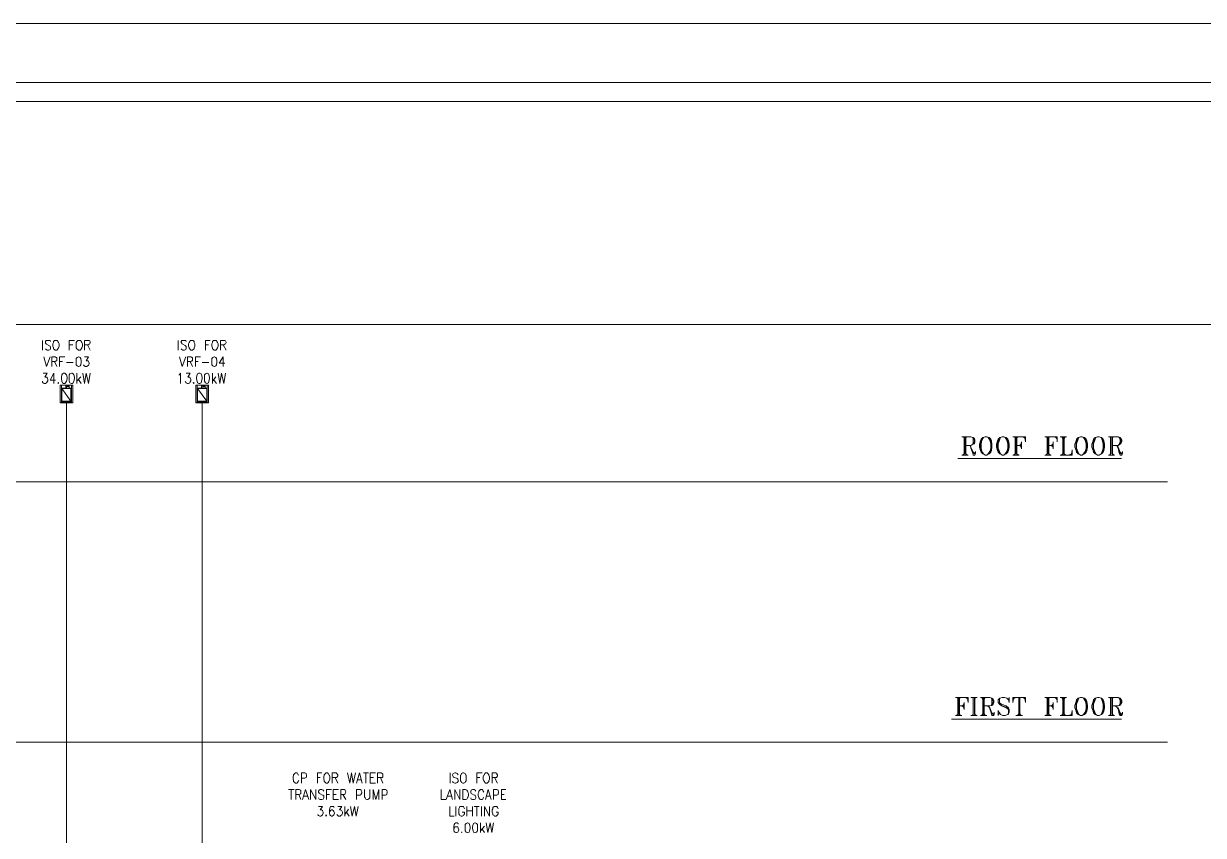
# Model space of a CAD drawing. Header units: inches. Extents: x 0.2 to 10.8, y 0.5 to 8.
# Drawn here: x 3.284 to 6.747, y 5.6 to 7.983 of the extents above; entities that cross this region are included whole.
import ezdxf

# ---------------------------------------------------------------- set-up
doc = ezdxf.new("R2010")
doc.units = ezdxf.units.IN
doc.header["$MEASUREMENT"] = 0
doc.layers.add('PDF_Geometry', color=7, linetype='Continuous')

msp = doc.modelspace()

# ---------------------------------------------------------------- linework, layer by layer
at = {"layer": 'PDF_Geometry', "lineweight": 13}
for points in [[(0.22, 7.9833), (10.7783, 7.9833), (10.7783, 0.5183), (0.22, 0.5183), (0.22, 7.9833)], [(0.3967, 0.6917), (0.3967, 7.81), (10.6017, 7.81), (10.6017, 0.6917), (0.3967, 0.6917)], [(0.5067, 7.755), (10.4933, 7.755)], [(9.7283, 1.44), (0.5233, 1.44), (0.5233, 7.1), (9.7283, 7.1)], [(3.34, 7.0533), (3.34, 7.025)], [(3.3633, 7.05), (3.3617, 7.0533), (3.3583, 7.0533), (3.3533, 7.0533), (3.35, 7.0533), (3.3483, 7.05), (3.3483, 7.0467), (3.3483, 7.045), (3.35, 7.0433), (3.3517, 7.0417), (3.3583, 7.0383), (3.3617, 7.0367), (3.3633, 7.0333), (3.3633, 7.0283), (3.3617, 7.0267), (3.3583, 7.025), (3.3533, 7.025), (3.35, 7.0267), (3.3483, 7.0283)], [(3.3767, 7.0533), (3.375, 7.0533), (3.3717, 7.05), (3.3717, 7.0467), (3.37, 7.0433), (3.37, 7.0367), (3.3717, 7.0317), (3.3717, 7.0283), (3.375, 7.0267), (3.3767, 7.025), (3.3817, 7.025), (3.3833, 7.0267), (3.385, 7.0283), (3.3867, 7.0317), (3.3883, 7.0367), (3.3883, 7.0433), (3.3867, 7.0467), (3.385, 7.05), (3.3833, 7.0533), (3.3817, 7.0533), (3.3767, 7.0533)], [(3.4183, 7.025), (3.4183, 7.0533), (3.4333, 7.0533)], [(3.4183, 7.04), (3.4283, 7.04)], [(3.445, 7.0533), (3.4433, 7.0533), (3.44, 7.05), (3.4383, 7.0467), (3.4383, 7.0433), (3.4383, 7.0367), (3.4383, 7.0317), (3.44, 7.0283), (3.4433, 7.0267), (3.445, 7.025), (3.45, 7.025), (3.4517, 7.0267), (3.4533, 7.0283), (3.455, 7.0317), (3.4567, 7.0367), (3.4567, 7.0433), (3.455, 7.0467), (3.4533, 7.05), (3.4517, 7.0533), (3.45, 7.0533), (3.445, 7.0533)], [(3.4633, 7.025), (3.4633, 7.0533), (3.4733, 7.0533), (3.4767, 7.0533), (3.4783, 7.0517), (3.48, 7.0483), (3.48, 7.0467), (3.4783, 7.0433), (3.4767, 7.0417), (3.4733, 7.04), (3.4633, 7.04)], [(3.4717, 7.04), (3.48, 7.025)], [(3.7383, 7.0533), (3.7383, 7.025)], [(3.7617, 7.05), (3.76, 7.0533), (3.7567, 7.0533), (3.7517, 7.0533), (3.7483, 7.0533), (3.7467, 7.05), (3.7467, 7.0467), (3.7483, 7.045), (3.7483, 7.0433), (3.7517, 7.0417), (3.7583, 7.0383), (3.76, 7.0367), (3.7617, 7.0367), (3.7617, 7.0333), (3.7617, 7.0283), (3.76, 7.0267), (3.7567, 7.025), (3.7517, 7.025), (3.7483, 7.0267), (3.7467, 7.0283)], [(3.775, 7.0533), (3.7733, 7.0533), (3.7717, 7.05), (3.77, 7.0467), (3.7683, 7.0433), (3.7683, 7.0367), (3.77, 7.0317), (3.7717, 7.0283), (3.7733, 7.0267), (3.775, 7.025), (3.78, 7.025), (3.7817, 7.0267), (3.785, 7.0283), (3.785, 7.0317), (3.7867, 7.0367), (3.7867, 7.0433), (3.785, 7.0467), (3.785, 7.05), (3.7817, 7.0533), (3.78, 7.0533), (3.775, 7.0533)], [(3.8183, 7.025), (3.8183, 7.0533), (3.8317, 7.0533)], [(3.8183, 7.04), (3.8267, 7.04)], [(3.8433, 7.0533), (3.8417, 7.0533), (3.8383, 7.05), (3.8383, 7.0467), (3.8367, 7.0433), (3.8367, 7.0367), (3.8383, 7.0317), (3.8383, 7.0283), (3.8417, 7.0267), (3.8433, 7.025), (3.8483, 7.025), (3.85, 7.0267), (3.8517, 7.0283), (3.8533, 7.0317), (3.855, 7.0367), (3.855, 7.0433), (3.8533, 7.0467), (3.8517, 7.05), (3.85, 7.0533), (3.8483, 7.0533), (3.8433, 7.0533)], [(3.8617, 7.025), (3.8617, 7.0533), (3.8717, 7.0533), (3.875, 7.0533), (3.8767, 7.0517), (3.8783, 7.0483), (3.8783, 7.0467), (3.8767, 7.0433), (3.875, 7.0417), (3.8717, 7.04), (3.8617, 7.04)], [(3.87, 7.04), (3.8783, 7.025)], [(3.3433, 7.005), (3.3517, 6.9767), (3.3617, 7.005)], [(3.3667, 6.9767), (3.3667, 7.005), (3.3767, 7.005), (3.38, 7.0033), (3.3817, 7.0033), (3.3817, 7), (3.3817, 6.9967), (3.3817, 6.9933), (3.38, 6.9933), (3.3767, 6.9917), (3.3667, 6.9917)], [(3.39, 6.9767), (3.39, 7.005), (3.405, 7.005)], [(3.445, 7.005), (3.4417, 7.0033), (3.4383, 7), (3.4383, 6.9933), (3.4383, 6.9883), (3.4383, 6.9817), (3.4417, 6.9783), (3.445, 6.9767), (3.4467, 6.9767), (3.45, 6.9783), (3.4517, 6.9817), (3.4533, 6.9883), (3.4533, 6.9933), (3.4517, 7), (3.45, 7.0033), (3.4467, 7.005), (3.445, 7.005)], [(3.4633, 7.005), (3.475, 7.005), (3.4683, 6.9933), (3.4717, 6.9933), (3.4733, 6.9933), (3.475, 6.9917), (3.4767, 6.9867), (3.4767, 6.985), (3.475, 6.98), (3.4717, 6.9783), (3.47, 6.9767), (3.465, 6.9767), (3.4633, 6.9783), (3.4617, 6.9783), (3.46, 6.9817)], [(3.7417, 7.005), (3.75, 6.9767), (3.76, 7.005)], [(3.765, 6.9767), (3.765, 7.005), (3.775, 7.005), (3.7783, 7.0033), (3.78, 7.0033), (3.78, 7), (3.78, 6.9967), (3.78, 6.9933), (3.7783, 6.9933), (3.775, 6.9917), (3.765, 6.9917)], [(3.7883, 6.9767), (3.7883, 7.005), (3.8033, 7.005)], [(3.8433, 7.005), (3.84, 7.0033), (3.8367, 7), (3.8367, 6.9933), (3.8367, 6.9883), (3.8367, 6.9817), (3.84, 6.9783), (3.8433, 6.9767), (3.845, 6.9767), (3.8483, 6.9783), (3.85, 6.9817), (3.8517, 6.9883), (3.8517, 6.9933), (3.85, 7), (3.8483, 7.0033), (3.845, 7.005), (3.8433, 7.005)], [(3.87, 6.9767), (3.87, 7.005), (3.8583, 6.9867), (3.875, 6.9867)], [(3.375, 6.9917), (3.3817, 6.9767)], [(3.39, 6.9917), (3.3983, 6.9917)], [(3.41, 6.9883), (3.43, 6.9883)], [(3.7733, 6.9917), (3.78, 6.9767)], [(3.7883, 6.9917), (3.7967, 6.9917)], [(3.8083, 6.9883), (3.8283, 6.9883)], [(3.3417, 6.9567), (3.3533, 6.9567), (3.3467, 6.945), (3.35, 6.945), (3.3533, 6.945), (3.3533, 6.9433), (3.355, 6.9383), (3.355, 6.935), (3.3533, 6.9317), (3.3517, 6.9283), (3.3483, 6.9267), (3.345, 6.9267), (3.3417, 6.9283), (3.34, 6.93), (3.34, 6.9333)], [(3.3733, 6.9267), (3.3733, 6.9567), (3.3617, 6.9367), (3.3783, 6.9367)], [(3.3867, 6.93), (3.385, 6.9283), (3.3867, 6.9267), (3.3867, 6.9283), (3.3867, 6.93)], [(3.4017, 6.9567), (3.3983, 6.955), (3.3967, 6.9517), (3.395, 6.945), (3.395, 6.94), (3.3967, 6.9333), (3.3983, 6.9283), (3.4017, 6.9267), (3.405, 6.9267), (3.4067, 6.9283), (3.41, 6.9333), (3.4117, 6.94), (3.4117, 6.945), (3.41, 6.9517), (3.4067, 6.955), (3.405, 6.9567), (3.4017, 6.9567)], [(3.425, 6.9567), (3.42, 6.955), (3.4183, 6.9517), (3.4183, 6.945), (3.4183, 6.94), (3.4183, 6.9333), (3.42, 6.9283), (3.425, 6.9267), (3.4267, 6.9267), (3.43, 6.9283), (3.4317, 6.9333), (3.4333, 6.94), (3.4333, 6.945), (3.4317, 6.9517), (3.43, 6.955), (3.4267, 6.9567), (3.425, 6.9567)], [(3.44, 6.9567), (3.44, 6.9267)], [(3.4517, 6.9467), (3.44, 6.9333)], [(3.445, 6.9383), (3.4533, 6.9267)], [(3.4583, 6.9567), (3.4633, 6.9267), (3.4683, 6.9567), (3.475, 6.9267), (3.48, 6.9567)], [(3.74, 6.9517), (3.7417, 6.9517), (3.745, 6.9567), (3.745, 6.9267)], [(3.7617, 6.9567), (3.7733, 6.9567), (3.7667, 6.945), (3.77, 6.945), (3.7717, 6.945), (3.7733, 6.9433), (3.775, 6.9383), (3.775, 6.935), (3.7733, 6.9317), (3.7717, 6.9283), (3.7683, 6.9267), (3.765, 6.9267), (3.7617, 6.9283), (3.76, 6.93), (3.7583, 6.9333)], [(3.7833, 6.93), (3.7817, 6.9283), (3.7833, 6.9267), (3.785, 6.9283), (3.7833, 6.93)], [(3.7983, 6.9567), (3.795, 6.955), (3.7933, 6.9517), (3.7917, 6.945), (3.7917, 6.94), (3.7933, 6.9333), (3.795, 6.9283), (3.7983, 6.9267), (3.8017, 6.9267), (3.805, 6.9283), (3.8067, 6.9333), (3.8083, 6.94), (3.8083, 6.945), (3.8067, 6.9517), (3.805, 6.955), (3.8017, 6.9567), (3.7983, 6.9567)], [(3.8217, 6.9567), (3.8183, 6.955), (3.815, 6.9517), (3.815, 6.945), (3.815, 6.94), (3.815, 6.9333), (3.8183, 6.9283), (3.8217, 6.9267), (3.8233, 6.9267), (3.8267, 6.9283), (3.8283, 6.9333), (3.83, 6.94), (3.83, 6.945), (3.8283, 6.9517), (3.8267, 6.955), (3.8233, 6.9567), (3.8217, 6.9567)], [(3.8383, 6.9567), (3.8383, 6.9267)], [(3.8483, 6.9467), (3.8383, 6.9333)], [(3.8417, 6.9383), (3.85, 6.9267)], [(3.855, 6.9567), (3.86, 6.9267), (3.865, 6.9567), (3.8717, 6.9267), (3.8767, 6.9567)], [(3.3917, 6.9217), (3.3917, 6.87), (3.395, 6.87), (3.395, 6.9217), (3.3917, 6.9217)], [(3.3917, 6.9217), (3.4283, 6.9217), (3.4283, 6.87), (3.3917, 6.87), (3.3917, 6.9217)], [(3.395, 6.9217), (3.395, 6.9133), (3.4083, 6.9133), (3.4083, 6.9217), (3.395, 6.9217)], [(3.41, 6.9133), (3.41, 6.9183), (3.4183, 6.9183), (3.4183, 6.92), (3.4083, 6.92), (3.4083, 6.9133), (3.395, 6.9133), (3.395, 6.8733), (3.425, 6.8733), (3.425, 6.9133), (3.41, 6.9133)], [(3.3967, 6.875), (3.3967, 6.9117), (3.4233, 6.875), (3.3967, 6.875)], [(3.4233, 6.875), (3.3967, 6.875), (3.3967, 6.9117), (3.4233, 6.875)], [(3.3967, 6.875), (3.4233, 6.875), (3.4233, 6.9117)], [(3.3967, 6.9117), (3.4233, 6.9117), (3.4233, 6.875)], [(3.4083, 6.9217), (3.4083, 6.92), (3.4183, 6.92), (3.4183, 6.9217), (3.4083, 6.9217)], [(3.41, 6.9183), (3.41, 6.9133), (3.4183, 6.9133), (3.4183, 6.9183), (3.41, 6.9183)], [(3.4183, 6.9217), (3.4183, 6.9133), (3.425, 6.9133), (3.425, 6.9217), (3.4183, 6.9217)], [(3.425, 6.9217), (3.425, 6.87), (3.4283, 6.87), (3.4283, 6.9217), (3.425, 6.9217)], [(3.79, 6.9217), (3.79, 6.87), (3.7933, 6.87), (3.7933, 6.9217), (3.79, 6.9217)], [(3.79, 6.9217), (3.8267, 6.9217), (3.8267, 6.87), (3.79, 6.87), (3.79, 6.9217)], [(3.7933, 6.9217), (3.7933, 6.9133), (3.8067, 6.9133), (3.8067, 6.9217), (3.7933, 6.9217)], [(3.81, 6.9133), (3.81, 6.9183), (3.8167, 6.9183), (3.8167, 6.92), (3.8067, 6.92), (3.8067, 6.9133), (3.7933, 6.9133), (3.7933, 6.8733), (3.8233, 6.8733), (3.8233, 6.9133), (3.81, 6.9133)], [(3.795, 6.875), (3.795, 6.9117), (3.8217, 6.875), (3.795, 6.875)], [(3.8217, 6.875), (3.795, 6.875), (3.795, 6.9117), (3.8217, 6.875)], [(3.795, 6.875), (3.8217, 6.875), (3.8217, 6.9117)], [(3.795, 6.9117), (3.8217, 6.9117), (3.8217, 6.875)], [(3.8067, 6.9217), (3.8067, 6.92), (3.8167, 6.92), (3.8167, 6.9217), (3.8067, 6.9217)], [(3.81, 6.9183), (3.81, 6.9133), (3.8167, 6.9133), (3.8167, 6.9183), (3.81, 6.9183)], [(3.8167, 6.9217), (3.8167, 6.9133), (3.8233, 6.9133), (3.8233, 6.9217), (3.8167, 6.9217)], [(3.8233, 6.9217), (3.8233, 6.87), (3.8267, 6.87), (3.8267, 6.9217), (3.8233, 6.9217)], [(3.395, 6.8733), (3.395, 6.87), (3.425, 6.87), (3.425, 6.8733), (3.395, 6.8733)], [(3.7933, 6.8733), (3.7933, 6.87), (3.8233, 6.87), (3.8233, 6.8733), (3.7933, 6.8733)], [(6.0383, 6.77), (6.065, 6.77), (6.0717, 6.7683), (6.075, 6.765), (6.0767, 6.76), (6.0767, 6.755), (6.075, 6.75), (6.0717, 6.7483), (6.065, 6.745), (6.05, 6.745)], [(6.04, 6.77), (6.045, 6.7683)], [(6.0433, 6.77), (6.045, 6.765)], [(6.045, 6.77), (6.045, 6.7167)], [(6.0467, 6.7683), (6.0467, 6.72)], [(6.05, 6.77), (6.05, 6.7167)], [(6.0517, 6.77), (6.05, 6.765)], [(6.055, 6.77), (6.05, 6.7683)], [(6.065, 6.77), (6.07, 6.7683), (6.0717, 6.7633), (6.0717, 6.7533), (6.07, 6.7483), (6.065, 6.745)], [(6.0717, 6.765), (6.075, 6.76), (6.075, 6.755), (6.0717, 6.75)], [(6.1067, 6.77), (6.1, 6.7683), (6.095, 6.7633), (6.0933, 6.7583), (6.09, 6.7483), (6.09, 6.74), (6.0933, 6.73), (6.095, 6.725), (6.1, 6.72), (6.1067, 6.7167), (6.1117, 6.7167), (6.1183, 6.72), (6.1233, 6.725), (6.125, 6.73), (6.1267, 6.74), (6.1267, 6.7483), (6.125, 6.7583), (6.1233, 6.7633), (6.1183, 6.7683), (6.1117, 6.77), (6.1067, 6.77)], [(6.0967, 6.7633), (6.095, 6.7583), (6.0933, 6.75), (6.0933, 6.7367), (6.095, 6.73), (6.0967, 6.725)], [(6.1067, 6.77), (6.1017, 6.7683), (6.0967, 6.76), (6.095, 6.75), (6.095, 6.7367), (6.0967, 6.7267), (6.1017, 6.72), (6.1067, 6.7167)], [(6.1117, 6.7167), (6.115, 6.72), (6.12, 6.7267), (6.1233, 6.7367), (6.1233, 6.75), (6.12, 6.76), (6.115, 6.7683), (6.1117, 6.77)], [(6.12, 6.725), (6.1233, 6.73), (6.125, 6.7367), (6.125, 6.75), (6.1233, 6.7583), (6.12, 6.7633)], [(6.1567, 6.77), (6.15, 6.7683), (6.145, 6.7633), (6.1433, 6.7583), (6.14, 6.7483), (6.14, 6.74), (6.1433, 6.73), (6.145, 6.725), (6.15, 6.72), (6.1567, 6.7167), (6.1617, 6.7167), (6.1683, 6.72), (6.1733, 6.725), (6.175, 6.73), (6.1767, 6.74), (6.1767, 6.7483), (6.175, 6.7583), (6.1733, 6.7633), (6.1683, 6.7683), (6.1617, 6.77), (6.1567, 6.77)], [(6.1483, 6.7633), (6.145, 6.7583), (6.1433, 6.75), (6.1433, 6.7367), (6.145, 6.73), (6.1483, 6.725)], [(6.1567, 6.77), (6.1517, 6.7683), (6.1483, 6.76), (6.145, 6.75), (6.145, 6.7367), (6.1483, 6.7267), (6.1517, 6.72), (6.1567, 6.7167)], [(6.1617, 6.7167), (6.165, 6.72), (6.17, 6.7267), (6.1733, 6.7367), (6.1733, 6.75), (6.17, 6.76), (6.165, 6.7683), (6.1617, 6.77)], [(6.17, 6.725), (6.1733, 6.73), (6.175, 6.7367), (6.175, 6.75), (6.1733, 6.7583), (6.17, 6.7633)], [(6.1883, 6.77), (6.225, 6.77), (6.225, 6.755)], [(6.19, 6.77), (6.195, 6.7683)], [(6.1933, 6.77), (6.195, 6.765)], [(6.195, 6.77), (6.195, 6.7167)], [(6.1967, 6.7683), (6.1967, 6.72)], [(6.2, 6.77), (6.2, 6.7167)], [(6.2017, 6.77), (6.2, 6.765)], [(6.205, 6.77), (6.2, 6.7683)], [(6.2133, 6.755), (6.2117, 6.745), (6.2133, 6.735)], [(6.2133, 6.77), (6.225, 6.7683)], [(6.2133, 6.755), (6.2133, 6.735)], [(6.2183, 6.77), (6.225, 6.765)], [(6.22, 6.77), (6.225, 6.7633)], [(6.2233, 6.77), (6.225, 6.755)], [(6.2817, 6.77), (6.3183, 6.77), (6.3183, 6.755)], [(6.285, 6.77), (6.2883, 6.7683)], [(6.2867, 6.77), (6.2883, 6.765)], [(6.2883, 6.77), (6.2883, 6.7167)], [(6.2917, 6.7683), (6.2917, 6.72)], [(6.2933, 6.77), (6.2933, 6.7167)], [(6.295, 6.77), (6.2933, 6.765)], [(6.2983, 6.77), (6.2933, 6.7683)], [(6.3067, 6.755), (6.305, 6.745), (6.3067, 6.735)], [(6.3067, 6.77), (6.3183, 6.7683)], [(6.3067, 6.755), (6.3067, 6.735)], [(6.3117, 6.77), (6.3183, 6.765)], [(6.3133, 6.77), (6.3183, 6.7633)], [(6.3167, 6.77), (6.3183, 6.755)], [(6.3267, 6.77), (6.345, 6.77)], [(6.33, 6.77), (6.335, 6.7683)], [(6.3317, 6.77), (6.335, 6.765)], [(6.335, 6.77), (6.335, 6.7167)], [(6.3367, 6.7683), (6.3367, 6.72)], [(6.3383, 6.77), (6.3383, 6.7167)], [(6.3417, 6.77), (6.3383, 6.765)], [(6.3433, 6.77), (6.3383, 6.7683)], [(6.3867, 6.77), (6.38, 6.7683), (6.375, 6.7633), (6.3733, 6.7583), (6.37, 6.7483), (6.37, 6.74), (6.3733, 6.73), (6.375, 6.725), (6.38, 6.72), (6.3867, 6.7167), (6.3917, 6.7167), (6.3983, 6.72), (6.4033, 6.725), (6.405, 6.73), (6.4067, 6.74), (6.4067, 6.7483), (6.405, 6.7583), (6.4033, 6.7633), (6.3983, 6.7683), (6.3917, 6.77), (6.3867, 6.77)], [(6.3783, 6.7633), (6.375, 6.7583), (6.3733, 6.75), (6.3733, 6.7367), (6.375, 6.73), (6.3783, 6.725)], [(6.3867, 6.77), (6.3817, 6.7683), (6.3783, 6.76), (6.375, 6.75), (6.375, 6.7367), (6.3783, 6.7267), (6.3817, 6.72), (6.3867, 6.7167)], [(6.3917, 6.7167), (6.395, 6.72), (6.4, 6.7267), (6.4033, 6.7367), (6.4033, 6.75), (6.4, 6.76), (6.395, 6.7683), (6.3917, 6.77)], [(6.4, 6.725), (6.4033, 6.73), (6.405, 6.7367), (6.405, 6.75), (6.4033, 6.7583), (6.4, 6.7633)], [(6.4367, 6.77), (6.43, 6.7683), (6.425, 6.7633), (6.4233, 6.7583), (6.42, 6.7483), (6.42, 6.74), (6.4233, 6.73), (6.425, 6.725), (6.43, 6.72), (6.4367, 6.7167), (6.4417, 6.7167), (6.4483, 6.72), (6.4533, 6.725), (6.455, 6.73), (6.4567, 6.74), (6.4567, 6.7483), (6.455, 6.7583), (6.4533, 6.7633), (6.4483, 6.7683), (6.4417, 6.77), (6.4367, 6.77)], [(6.4283, 6.7633), (6.425, 6.7583), (6.4233, 6.75), (6.4233, 6.7367), (6.425, 6.73), (6.4283, 6.725)], [(6.4367, 6.77), (6.4317, 6.7683), (6.4283, 6.76), (6.425, 6.75), (6.425, 6.7367), (6.4283, 6.7267), (6.4317, 6.72), (6.4367, 6.7167)], [(6.4417, 6.7167), (6.4467, 6.72), (6.45, 6.7267), (6.4533, 6.7367), (6.4533, 6.75), (6.45, 6.76), (6.4467, 6.7683), (6.4417, 6.77)], [(6.45, 6.725), (6.4533, 6.73), (6.455, 6.7367), (6.455, 6.75), (6.4533, 6.7583), (6.45, 6.7633)], [(6.4683, 6.77), (6.4967, 6.77), (6.5033, 6.7683), (6.505, 6.765), (6.5083, 6.76), (6.5083, 6.755), (6.505, 6.75), (6.5033, 6.7483), (6.4967, 6.745), (6.48, 6.745)], [(6.4717, 6.77), (6.475, 6.7683)], [(6.4733, 6.77), (6.475, 6.765)], [(6.475, 6.77), (6.475, 6.7167)], [(6.4783, 6.7683), (6.4783, 6.72)], [(6.48, 6.77), (6.48, 6.7167)], [(6.4817, 6.77), (6.48, 6.765)], [(6.485, 6.77), (6.48, 6.7683)], [(6.4967, 6.77), (6.5, 6.7683), (6.5033, 6.7633), (6.5033, 6.7533), (6.5, 6.7483), (6.4967, 6.745)], [(6.5033, 6.765), (6.505, 6.76), (6.505, 6.755), (6.5033, 6.75)], [(6.045, 6.72), (6.04, 6.7167)], [(6.045, 6.7217), (6.0433, 6.7167)], [(6.05, 6.7217), (6.0517, 6.7167)], [(6.05, 6.72), (6.055, 6.7167)], [(6.0583, 6.745), (6.0633, 6.7433), (6.065, 6.7367), (6.07, 6.7217), (6.0717, 6.7167), (6.0767, 6.7167), (6.0783, 6.7217), (6.0783, 6.7267)], [(6.0633, 6.7433), (6.065, 6.74), (6.0717, 6.725), (6.075, 6.7217), (6.0767, 6.7217), (6.0783, 6.725)], [(6.07, 6.7267), (6.0717, 6.7217), (6.075, 6.72), (6.0767, 6.72)], [(6.195, 6.72), (6.19, 6.7167)], [(6.195, 6.7217), (6.1933, 6.7167)], [(6.2, 6.745), (6.2133, 6.745)], [(6.2, 6.7217), (6.2017, 6.7167)], [(6.2, 6.72), (6.205, 6.7167)], [(6.2133, 6.7483), (6.205, 6.745), (6.2133, 6.7433)], [(6.2133, 6.75), (6.2083, 6.745), (6.2133, 6.74)], [(6.2883, 6.72), (6.285, 6.7167)], [(6.2883, 6.7217), (6.2867, 6.7167)], [(6.2933, 6.745), (6.3067, 6.745)], [(6.2933, 6.7217), (6.295, 6.7167)], [(6.2933, 6.72), (6.2983, 6.7167)], [(6.3067, 6.7483), (6.2983, 6.745), (6.3067, 6.7433)], [(6.3067, 6.75), (6.3017, 6.745), (6.3067, 6.74)], [(6.3267, 6.7167), (6.3617, 6.7167), (6.3617, 6.7317)], [(6.335, 6.72), (6.33, 6.7167)], [(6.335, 6.7217), (6.3317, 6.7167)], [(6.3383, 6.7217), (6.3417, 6.7167)], [(6.3383, 6.72), (6.3433, 6.7167)], [(6.35, 6.7167), (6.3617, 6.72)], [(6.355, 6.7167), (6.3617, 6.7217)], [(6.3567, 6.7167), (6.3617, 6.725)], [(6.36, 6.7167), (6.3617, 6.7317)], [(6.475, 6.72), (6.4717, 6.7167)], [(6.475, 6.7217), (6.4733, 6.7167)], [(6.48, 6.7217), (6.4817, 6.7167)], [(6.48, 6.72), (6.485, 6.7167)], [(6.4883, 6.745), (6.4933, 6.7433), (6.4967, 6.7367), (6.5, 6.7217), (6.5033, 6.7167), (6.5083, 6.7167), (6.51, 6.7217), (6.51, 6.7267)], [(6.4933, 6.7433), (6.4967, 6.74), (6.5033, 6.725), (6.505, 6.7217), (6.5083, 6.7217), (6.51, 6.725)], [(6.5, 6.7267), (6.5033, 6.7217), (6.505, 6.72), (6.5083, 6.72)], [(6.0267, 6.7067), (6.5067, 6.7067)], [(6.0383, 6.7167), (6.0567, 6.7167)], [(6.1883, 6.7167), (6.2067, 6.7167)], [(6.2817, 6.7167), (6.3, 6.7167)], [(6.4683, 6.7167), (6.4867, 6.7167)], [(6.02, 6.005), (6.0567, 6.005), (6.0567, 5.99)], [(6.0217, 6.005), (6.0267, 6.0033)], [(6.025, 6.005), (6.0267, 6)], [(6.0267, 6.005), (6.0267, 5.9517)], [(6.0283, 6.0033), (6.0283, 5.955)], [(6.0317, 6.005), (6.0317, 5.9517)], [(6.0333, 6.005), (6.0317, 6)], [(6.035, 6.005), (6.0317, 6.0033)], [(6.045, 6.005), (6.0567, 6.0033)], [(6.05, 6.005), (6.0567, 6)], [(6.0517, 6.005), (6.0567, 5.9983)], [(6.055, 6.005), (6.0567, 5.99)], [(6.065, 6.005), (6.0833, 6.005)], [(6.0683, 6.005), (6.0717, 6.0033)], [(6.07, 6.005), (6.0717, 6)], [(6.0717, 6.005), (6.0717, 5.9517)], [(6.075, 6.0033), (6.075, 5.955)], [(6.0767, 6.005), (6.0767, 5.9517)], [(6.0783, 6.005), (6.0767, 6)], [(6.0817, 6.005), (6.0767, 6.0033)], [(6.0933, 6.005), (6.12, 6.005), (6.1267, 6.0033), (6.13, 6), (6.1317, 5.995), (6.1317, 5.99), (6.13, 5.985), (6.1267, 5.9817), (6.12, 5.98), (6.1033, 5.98)], [(6.095, 6.005), (6.1, 6.0033)], [(6.0967, 6.005), (6.1, 6)], [(6.1, 6.005), (6.1, 5.9517)], [(6.1017, 6.0033), (6.1017, 5.955)], [(6.1033, 6.005), (6.1033, 5.9517)], [(6.1067, 6.005), (6.1033, 6)], [(6.1083, 6.005), (6.1033, 6.0033)], [(6.12, 6.005), (6.125, 6.0033), (6.1267, 5.9983), (6.1267, 5.9883), (6.125, 5.9817), (6.12, 5.98)], [(6.1267, 6), (6.13, 5.995), (6.13, 5.99), (6.1267, 5.985)], [(6.175, 5.9983), (6.1767, 6.005), (6.1767, 5.99), (6.175, 5.9983), (6.17, 6.0033), (6.1633, 6.005), (6.1567, 6.005), (6.15, 6.0033), (6.145, 5.9983), (6.145, 5.99), (6.1483, 5.985), (6.155, 5.98), (6.1683, 5.975), (6.1733, 5.9717), (6.175, 5.9667), (6.175, 5.96), (6.1733, 5.955)], [(6.15, 6.0033), (6.1483, 5.9983), (6.1483, 5.9933), (6.15, 5.9883), (6.155, 5.985), (6.1683, 5.98), (6.175, 5.975), (6.1767, 5.97), (6.1767, 5.9617), (6.175, 5.9567), (6.1733, 5.955), (6.165, 5.9517), (6.1583, 5.9517), (6.1517, 5.955), (6.1483, 5.96), (6.145, 5.9667), (6.145, 5.9517), (6.1483, 5.96)], [(6.1883, 6.005), (6.1883, 5.99)], [(6.225, 5.99), (6.225, 6.005), (6.1883, 6.005)], [(6.19, 6.005), (6.1883, 5.99)], [(6.1933, 6.005), (6.1883, 5.9983)], [(6.195, 6.005), (6.1883, 6)], [(6.2, 6.005), (6.1883, 6.0033)], [(6.205, 6.005), (6.205, 5.9517)], [(6.2067, 6.0033), (6.2067, 5.955)], [(6.2083, 6.005), (6.2083, 5.9517)], [(6.2133, 6.005), (6.225, 6.0033)], [(6.2183, 6.005), (6.225, 6)], [(6.22, 6.005), (6.225, 5.9983)], [(6.2233, 6.005), (6.225, 5.99)], [(6.2817, 6.005), (6.3183, 6.005), (6.3183, 5.99)], [(6.285, 6.005), (6.2883, 6.0033)], [(6.2867, 6.005), (6.2883, 6)], [(6.2883, 6.005), (6.2883, 5.9517)], [(6.2917, 6.0033), (6.2917, 5.955)], [(6.2933, 6.005), (6.2933, 5.9517)], [(6.295, 6.005), (6.2933, 6)], [(6.2983, 6.005), (6.2933, 6.0033)], [(6.3067, 6.005), (6.3183, 6.0033)], [(6.3117, 6.005), (6.3183, 6)], [(6.3133, 6.005), (6.3183, 5.9983)], [(6.3167, 6.005), (6.3183, 5.99)], [(6.3267, 6.005), (6.345, 6.005)], [(6.33, 6.005), (6.335, 6.0033)], [(6.3317, 6.005), (6.335, 6)], [(6.335, 6.005), (6.335, 5.9517)], [(6.3367, 6.0033), (6.3367, 5.955)], [(6.3383, 6.005), (6.3383, 5.9517)], [(6.3417, 6.005), (6.3383, 6)], [(6.3433, 6.005), (6.3383, 6.0033)], [(6.3867, 6.005), (6.38, 6.0033), (6.375, 5.9983), (6.3733, 5.9933), (6.37, 5.9817), (6.37, 5.975), (6.3733, 5.965), (6.375, 5.96), (6.38, 5.955), (6.3867, 5.9517), (6.3917, 5.9517), (6.3983, 5.955), (6.4033, 5.96), (6.405, 5.965), (6.4067, 5.975), (6.4067, 5.9817), (6.405, 5.9933), (6.4033, 5.9983), (6.3983, 6.0033), (6.3917, 6.005), (6.3867, 6.005)], [(6.3783, 5.9983), (6.375, 5.9933), (6.3733, 5.985), (6.3733, 5.9717), (6.375, 5.965), (6.3783, 5.96)], [(6.3867, 6.005), (6.3817, 6.0033), (6.3783, 5.995), (6.375, 5.985), (6.375, 5.9717), (6.3783, 5.9617), (6.3817, 5.955), (6.3867, 5.9517)], [(6.3917, 5.9517), (6.395, 5.955), (6.4, 5.9617), (6.4033, 5.9717), (6.4033, 5.985), (6.4, 5.995), (6.395, 6.0033), (6.3917, 6.005)], [(6.4, 5.96), (6.4033, 5.965), (6.405, 5.9717), (6.405, 5.985), (6.4033, 5.9933), (6.4, 5.9983)], [(6.4367, 6.005), (6.43, 6.0033), (6.425, 5.9983), (6.4233, 5.9933), (6.42, 5.9817), (6.42, 5.975), (6.4233, 5.965), (6.425, 5.96), (6.43, 5.955), (6.4367, 5.9517), (6.4417, 5.9517), (6.4483, 5.955), (6.4533, 5.96), (6.455, 5.965), (6.4567, 5.975), (6.4567, 5.9817), (6.455, 5.9933), (6.4533, 5.9983), (6.4483, 6.0033), (6.4417, 6.005), (6.4367, 6.005)], [(6.4283, 5.9983), (6.425, 5.9933), (6.4233, 5.985), (6.4233, 5.9717), (6.425, 5.965), (6.4283, 5.96)], [(6.4367, 6.005), (6.4317, 6.0033), (6.4283, 5.995), (6.425, 5.985), (6.425, 5.9717), (6.4283, 5.9617), (6.4317, 5.955), (6.4367, 5.9517)], [(6.4417, 5.9517), (6.4467, 5.955), (6.45, 5.9617), (6.4533, 5.9717), (6.4533, 5.985), (6.45, 5.995), (6.4467, 6.0033), (6.4417, 6.005)], [(6.45, 5.96), (6.4533, 5.965), (6.455, 5.9717), (6.455, 5.985), (6.4533, 5.9933), (6.45, 5.9983)], [(6.4683, 6.005), (6.4967, 6.005), (6.5033, 6.0033), (6.505, 6), (6.5083, 5.995), (6.5083, 5.99), (6.505, 5.985), (6.5033, 5.9817), (6.4967, 5.98), (6.48, 5.98)], [(6.4717, 6.005), (6.475, 6.0033)], [(6.4733, 6.005), (6.475, 6)], [(6.475, 6.005), (6.475, 5.9517)], [(6.4783, 6.0033), (6.4783, 5.955)], [(6.48, 6.005), (6.48, 5.9517)], [(6.4817, 6.005), (6.48, 6)], [(6.485, 6.005), (6.48, 6.0033)], [(6.4967, 6.005), (6.5, 6.0033), (6.5033, 5.9983), (6.5033, 5.9883), (6.5, 5.9817), (6.4967, 5.98)], [(6.5033, 6), (6.505, 5.995), (6.505, 5.99), (6.5033, 5.985)], [(6.0267, 5.9567), (6.025, 5.9517)], [(6.0317, 5.98), (6.045, 5.98)], [(6.0317, 5.9567), (6.0333, 5.9517)], [(6.045, 5.9817), (6.035, 5.98), (6.045, 5.9767)], [(6.045, 5.985), (6.04, 5.98), (6.045, 5.975)], [(6.045, 5.99), (6.0433, 5.98), (6.045, 5.97)], [(6.045, 5.99), (6.045, 5.97)], [(6.0717, 5.9567), (6.07, 5.9517)], [(6.0767, 5.9567), (6.0783, 5.9517)], [(6.1, 5.9567), (6.0967, 5.9517)], [(6.1033, 5.9567), (6.1067, 5.9517)], [(6.1133, 5.98), (6.1183, 5.9767), (6.12, 5.9717), (6.125, 5.9567), (6.1267, 5.9517), (6.1317, 5.9517), (6.1333, 5.9567), (6.1333, 5.9617)], [(6.1183, 5.9767), (6.12, 5.975), (6.1267, 5.96), (6.13, 5.9567), (6.1317, 5.9567), (6.1333, 5.96)], [(6.125, 5.9617), (6.1267, 5.9567), (6.13, 5.955), (6.1317, 5.955)], [(6.1483, 5.99), (6.15, 5.985), (6.155, 5.9817), (6.1683, 5.9767), (6.1733, 5.975), (6.175, 5.97)], [(6.205, 5.9567), (6.2017, 5.9517)], [(6.2083, 5.9567), (6.2117, 5.9517)], [(6.2883, 5.9567), (6.2867, 5.9517)], [(6.2933, 5.98), (6.3067, 5.98)], [(6.2933, 5.9567), (6.295, 5.9517)], [(6.3067, 5.9817), (6.2983, 5.98), (6.3067, 5.9767)], [(6.3067, 5.985), (6.3017, 5.98), (6.3067, 5.975)], [(6.3067, 5.99), (6.305, 5.98), (6.3067, 5.97)], [(6.3067, 5.99), (6.3067, 5.97)], [(6.3267, 5.9517), (6.3617, 5.9517), (6.3617, 5.9667)], [(6.335, 5.9567), (6.3317, 5.9517)], [(6.3383, 5.9567), (6.3417, 5.9517)], [(6.355, 5.9517), (6.3617, 5.9567)], [(6.3567, 5.9517), (6.3617, 5.96)], [(6.36, 5.9517), (6.3617, 5.9667)], [(6.475, 5.9567), (6.4733, 5.9517)], [(6.48, 5.9567), (6.4817, 5.9517)], [(6.4883, 5.98), (6.4933, 5.9767), (6.4967, 5.9717), (6.5, 5.9567), (6.5033, 5.9517), (6.5083, 5.9517), (6.51, 5.9567), (6.51, 5.9617)], [(6.4933, 5.9767), (6.4967, 5.975), (6.5033, 5.96), (6.505, 5.9567), (6.5083, 5.9567), (6.51, 5.96)], [(6.5, 5.9617), (6.5033, 5.9567), (6.505, 5.955), (6.5083, 5.955)], [(6.0083, 5.9417), (6.5067, 5.9417)], [(6.02, 5.9517), (6.0383, 5.9517)], [(6.0267, 5.955), (6.0217, 5.9517)], [(6.0317, 5.955), (6.035, 5.9517)], [(6.065, 5.9517), (6.0833, 5.9517)], [(6.0717, 5.955), (6.0683, 5.9517)], [(6.0767, 5.955), (6.0817, 5.9517)], [(6.0933, 5.9517), (6.1117, 5.9517)], [(6.1, 5.955), (6.095, 5.9517)], [(6.1033, 5.955), (6.1083, 5.9517)], [(6.1967, 5.9517), (6.2167, 5.9517)], [(6.205, 5.955), (6.2, 5.9517)], [(6.2083, 5.955), (6.2133, 5.9517)], [(6.2817, 5.9517), (6.3, 5.9517)], [(6.2883, 5.955), (6.285, 5.9517)], [(6.2933, 5.955), (6.2983, 5.9517)], [(6.335, 5.955), (6.33, 5.9517)], [(6.3383, 5.955), (6.3433, 5.9517)], [(6.35, 5.9517), (6.3617, 5.955)], [(6.4683, 5.9517), (6.4867, 5.9517)], [(6.475, 5.955), (6.4717, 5.9517)], [(6.48, 5.955), (6.485, 5.9517)], [(4.0917, 5.7767), (4.09, 5.7783), (4.0883, 5.7817), (4.0867, 5.7833), (4.0817, 5.7833), (4.08, 5.7817), (4.0767, 5.7783), (4.0767, 5.7767), (4.075, 5.7717), (4.075, 5.765), (4.0767, 5.7617), (4.0767, 5.7583), (4.08, 5.755), (4.0817, 5.7533), (4.0867, 5.7533), (4.0883, 5.755), (4.09, 5.7583), (4.0917, 5.7617)], [(4.1, 5.7533), (4.1, 5.7833), (4.11, 5.7833), (4.1133, 5.7817), (4.1133, 5.78), (4.115, 5.7783), (4.115, 5.7733), (4.1133, 5.77), (4.11, 5.7683), (4.1, 5.7683)], [(4.1467, 5.7533), (4.1467, 5.7833), (4.16, 5.7833)], [(4.1467, 5.77), (4.155, 5.77)], [(4.1717, 5.7833), (4.17, 5.7817), (4.1667, 5.7783), (4.1667, 5.7767), (4.165, 5.7717), (4.165, 5.765), (4.1667, 5.7617), (4.1667, 5.7583), (4.17, 5.755), (4.1717, 5.7533), (4.1767, 5.7533), (4.1783, 5.755), (4.18, 5.7583), (4.1817, 5.7617), (4.1833, 5.765), (4.1833, 5.7717), (4.1817, 5.7767), (4.18, 5.7783), (4.1783, 5.7817), (4.1767, 5.7833), (4.1717, 5.7833)], [(4.19, 5.7533), (4.19, 5.7833), (4.2017, 5.7833), (4.2033, 5.7817), (4.205, 5.78), (4.2067, 5.7783), (4.2067, 5.775), (4.205, 5.7717), (4.2033, 5.77), (4.2017, 5.77), (4.19, 5.77)], [(4.1983, 5.77), (4.2067, 5.7533)], [(4.235, 5.7833), (4.2417, 5.7533), (4.2467, 5.7833), (4.2517, 5.7533), (4.2583, 5.7833)], [(4.2617, 5.7533), (4.27, 5.7833), (4.2783, 5.7533)], [(4.265, 5.7633), (4.275, 5.7633)], [(4.2817, 5.7833), (4.2967, 5.7833)], [(4.2883, 5.7833), (4.2883, 5.7533)], [(4.3017, 5.7533), (4.3017, 5.7833), (4.3167, 5.7833)], [(4.3017, 5.77), (4.3117, 5.77)], [(4.3017, 5.7533), (4.3167, 5.7533)], [(4.3233, 5.7533), (4.3233, 5.7833), (4.3333, 5.7833), (4.3367, 5.7817), (4.3383, 5.78), (4.3383, 5.7783), (4.3383, 5.775), (4.3383, 5.7717), (4.3367, 5.77), (4.3333, 5.77), (4.3233, 5.77)], [(4.3317, 5.77), (4.3383, 5.7533)], [(4.5367, 5.7833), (4.5367, 5.7533)], [(4.56, 5.7783), (4.5567, 5.7817), (4.5533, 5.7833), (4.55, 5.7833), (4.545, 5.7817), (4.5433, 5.7783), (4.5433, 5.7767), (4.545, 5.7733), (4.545, 5.7717), (4.5483, 5.77), (4.555, 5.7683), (4.5567, 5.7667), (4.5583, 5.765), (4.56, 5.7617), (4.56, 5.7583), (4.5567, 5.755), (4.5533, 5.7533), (4.55, 5.7533), (4.545, 5.755), (4.5433, 5.7583)], [(4.5733, 5.7833), (4.57, 5.7817), (4.5683, 5.7783), (4.5667, 5.7767), (4.5667, 5.7717), (4.5667, 5.765), (4.5667, 5.76), (4.5683, 5.7583), (4.57, 5.755), (4.5733, 5.7533), (4.5767, 5.7533), (4.58, 5.755), (4.5817, 5.7583), (4.5833, 5.76), (4.5833, 5.765), (4.5833, 5.7717), (4.5833, 5.7767), (4.5817, 5.7783), (4.58, 5.7817), (4.5767, 5.7833), (4.5733, 5.7833)], [(4.615, 5.7533), (4.615, 5.7833), (4.63, 5.7833)], [(4.615, 5.77), (4.6233, 5.77)], [(4.64, 5.7833), (4.6383, 5.7817), (4.6367, 5.7783), (4.635, 5.7767), (4.6333, 5.7717), (4.6333, 5.765), (4.635, 5.76), (4.6367, 5.7583), (4.6383, 5.755), (4.64, 5.7533), (4.645, 5.7533), (4.6467, 5.755), (4.65, 5.7583), (4.65, 5.76), (4.6517, 5.765), (4.6517, 5.7717), (4.65, 5.7767), (4.65, 5.7783), (4.6467, 5.7817), (4.645, 5.7833), (4.64, 5.7833)], [(4.66, 5.7533), (4.66, 5.7833), (4.67, 5.7833), (4.6733, 5.7817), (4.6733, 5.78), (4.675, 5.7783), (4.675, 5.775), (4.6733, 5.7717), (4.6733, 5.77), (4.67, 5.77), (4.66, 5.77)], [(4.6667, 5.77), (4.675, 5.7533)], [(4.0617, 5.735), (4.0783, 5.735)], [(4.07, 5.735), (4.07, 5.705)], [(4.0833, 5.705), (4.0833, 5.735), (4.0933, 5.735), (4.0967, 5.7333), (4.0983, 5.7317), (4.0983, 5.7283), (4.0983, 5.7267), (4.0983, 5.7233), (4.0967, 5.7217), (4.0933, 5.72), (4.0833, 5.72)], [(4.0917, 5.72), (4.0983, 5.705)], [(4.1033, 5.705), (4.1117, 5.735), (4.1217, 5.705)], [(4.1067, 5.715), (4.1183, 5.715)], [(4.1267, 5.705), (4.1267, 5.735), (4.1417, 5.705), (4.1417, 5.735)], [(4.165, 5.73), (4.1633, 5.7333), (4.16, 5.735), (4.155, 5.735), (4.1517, 5.7333), (4.15, 5.73), (4.15, 5.7267), (4.1517, 5.725), (4.1517, 5.7233), (4.155, 5.7217), (4.1617, 5.7183), (4.1633, 5.7183), (4.165, 5.7167), (4.165, 5.7133), (4.165, 5.71), (4.1633, 5.7067), (4.16, 5.705), (4.155, 5.705), (4.1517, 5.7067), (4.15, 5.71)], [(4.1733, 5.705), (4.1733, 5.735), (4.1883, 5.735)], [(4.1733, 5.72), (4.1817, 5.72)], [(4.1933, 5.705), (4.1933, 5.735), (4.2083, 5.735)], [(4.1933, 5.72), (4.2017, 5.72)], [(4.215, 5.705), (4.215, 5.735), (4.225, 5.735), (4.2283, 5.7333), (4.2283, 5.7317), (4.23, 5.7283), (4.23, 5.7267), (4.2283, 5.7233), (4.2283, 5.7217), (4.225, 5.72), (4.215, 5.72)], [(4.2217, 5.72), (4.23, 5.705)], [(4.2617, 5.705), (4.2617, 5.735), (4.2717, 5.735), (4.275, 5.7333), (4.275, 5.7317), (4.2767, 5.7283), (4.2767, 5.725), (4.275, 5.7217), (4.275, 5.72), (4.2717, 5.7183), (4.2617, 5.7183)], [(4.285, 5.735), (4.285, 5.7133), (4.2867, 5.71), (4.2883, 5.7067), (4.2917, 5.705), (4.2933, 5.705), (4.2967, 5.7067), (4.3, 5.71), (4.3, 5.7133), (4.3, 5.735)], [(4.31, 5.705), (4.31, 5.735), (4.3183, 5.705), (4.3267, 5.735), (4.3267, 5.705)], [(4.3367, 5.705), (4.3367, 5.735), (4.3467, 5.735), (4.35, 5.7333), (4.35, 5.7317), (4.3517, 5.7283), (4.3517, 5.725), (4.35, 5.7217), (4.35, 5.72), (4.3467, 5.7183), (4.3367, 5.7183)], [(4.51, 5.735), (4.51, 5.705), (4.5233, 5.705)], [(4.525, 5.705), (4.535, 5.735), (4.5433, 5.705)], [(4.53, 5.715), (4.54, 5.715)], [(4.55, 5.705), (4.55, 5.735), (4.565, 5.705), (4.565, 5.735)], [(4.5733, 5.705), (4.5733, 5.735), (4.5817, 5.735), (4.585, 5.7333), (4.5867, 5.73), (4.5883, 5.7267), (4.59, 5.7233), (4.59, 5.7167), (4.5883, 5.7117), (4.5867, 5.71), (4.585, 5.7067), (4.5817, 5.705), (4.5733, 5.705)], [(4.6117, 5.73), (4.61, 5.7333), (4.6067, 5.735), (4.6017, 5.735), (4.5983, 5.7333), (4.5967, 5.73), (4.5967, 5.7267), (4.5967, 5.725), (4.5983, 5.7233), (4.6, 5.7217), (4.6067, 5.7183), (4.61, 5.7183), (4.61, 5.7167), (4.6117, 5.7133), (4.6117, 5.71), (4.61, 5.7067), (4.6067, 5.705), (4.6017, 5.705), (4.5983, 5.7067), (4.5967, 5.71)], [(4.635, 5.7267), (4.6333, 5.73), (4.6317, 5.7333), (4.63, 5.735), (4.625, 5.735), (4.6233, 5.7333), (4.62, 5.73), (4.62, 5.7267), (4.6183, 5.7233), (4.6183, 5.7167), (4.62, 5.7117), (4.62, 5.71), (4.6233, 5.7067), (4.625, 5.705), (4.63, 5.705), (4.6317, 5.7067), (4.6333, 5.71), (4.635, 5.7117)], [(4.64, 5.705), (4.6483, 5.735), (4.6567, 5.705)], [(4.6433, 5.715), (4.6533, 5.715)], [(4.6633, 5.705), (4.6633, 5.735), (4.6733, 5.735), (4.6767, 5.7333), (4.6767, 5.7317), (4.6783, 5.7283), (4.6783, 5.725), (4.6767, 5.7217), (4.6767, 5.72), (4.6733, 5.7183), (4.6633, 5.7183)], [(4.6867, 5.705), (4.6867, 5.735), (4.7, 5.735)], [(4.6867, 5.72), (4.695, 5.72)], [(4.15, 5.685), (4.1617, 5.685), (4.155, 5.675), (4.1583, 5.675), (4.1617, 5.6733), (4.1617, 5.6717), (4.1633, 5.6683), (4.1633, 5.665), (4.1617, 5.66), (4.16, 5.6583), (4.1567, 5.6567), (4.1533, 5.6567), (4.15, 5.6583), (4.1483, 5.66), (4.1483, 5.6617)], [(4.195, 5.6817), (4.195, 5.685), (4.1917, 5.685), (4.1883, 5.685), (4.185, 5.685), (4.1833, 5.68), (4.1817, 5.6733), (4.1817, 5.6667), (4.1833, 5.66), (4.185, 5.6583), (4.1883, 5.6567), (4.19, 5.6567), (4.1933, 5.6583), (4.195, 5.66), (4.1967, 5.665), (4.1967, 5.6667), (4.195, 5.67), (4.1933, 5.6733), (4.19, 5.675), (4.1883, 5.675), (4.185, 5.6733), (4.1833, 5.67), (4.1817, 5.6667)], [(4.1933, 5.705), (4.2083, 5.705)], [(4.2067, 5.685), (4.2183, 5.685), (4.2117, 5.675), (4.215, 5.675), (4.2167, 5.6733), (4.2183, 5.6717), (4.22, 5.6683), (4.22, 5.665), (4.2183, 5.66), (4.215, 5.6583), (4.2133, 5.6567), (4.2083, 5.6567), (4.2067, 5.6583), (4.205, 5.66), (4.2033, 5.6617)], [(4.2267, 5.685), (4.2267, 5.6567)], [(4.2433, 5.685), (4.2483, 5.6567), (4.255, 5.685), (4.26, 5.6567), (4.2667, 5.685)], [(4.535, 5.685), (4.535, 5.6567), (4.5483, 5.6567)], [(4.5533, 5.685), (4.5533, 5.6567)], [(4.5783, 5.6783), (4.5767, 5.6817), (4.575, 5.685), (4.5717, 5.685), (4.5683, 5.685), (4.565, 5.685), (4.5633, 5.6817), (4.5617, 5.6783), (4.5617, 5.675), (4.5617, 5.6683), (4.5617, 5.6633), (4.5633, 5.66), (4.565, 5.6583), (4.5683, 5.6567), (4.5717, 5.6567), (4.575, 5.6583), (4.5767, 5.66), (4.5783, 5.6633), (4.5783, 5.6683), (4.5717, 5.6683)], [(4.585, 5.685), (4.585, 5.6567)], [(4.6017, 5.685), (4.6017, 5.6567)], [(4.6067, 5.685), (4.6217, 5.685)], [(4.615, 5.685), (4.615, 5.6567)], [(4.6283, 5.685), (4.6283, 5.6567)], [(4.6367, 5.6567), (4.6367, 5.685), (4.6517, 5.6567), (4.6517, 5.685)], [(4.6767, 5.6783), (4.675, 5.6817), (4.6733, 5.685), (4.6717, 5.685), (4.6667, 5.685), (4.665, 5.685), (4.6617, 5.6817), (4.6617, 5.6783), (4.66, 5.675), (4.66, 5.6683), (4.6617, 5.6633), (4.6617, 5.66), (4.665, 5.6583), (4.6667, 5.6567), (4.6717, 5.6567), (4.6733, 5.6583), (4.675, 5.66), (4.6767, 5.6633), (4.6767, 5.6683), (4.6717, 5.6683)], [(4.6867, 5.705), (4.7, 5.705)], [(4.1717, 5.66), (4.1717, 5.6583), (4.1717, 5.6567), (4.1733, 5.6583), (4.1717, 5.66)], [(4.2383, 5.6767), (4.2267, 5.6617)], [(4.2317, 5.6683), (4.24, 5.6567)], [(4.585, 5.6717), (4.6017, 5.6717)], [(4.56, 5.6333), (4.56, 5.635), (4.5567, 5.6367), (4.5533, 5.6367), (4.55, 5.635), (4.5483, 5.6317), (4.5467, 5.625), (4.5467, 5.6167), (4.5483, 5.6117), (4.55, 5.61), (4.5533, 5.6083), (4.555, 5.6083), (4.5583, 5.61), (4.56, 5.6117), (4.5617, 5.6167), (4.56, 5.6217), (4.5583, 5.625), (4.555, 5.625), (4.5533, 5.625), (4.55, 5.625), (4.5483, 5.6217), (4.5467, 5.6167)], [(4.5867, 5.6367), (4.5833, 5.635), (4.58, 5.6317), (4.58, 5.625), (4.58, 5.62), (4.58, 5.6133), (4.5833, 5.61), (4.5867, 5.6083), (4.5883, 5.6083), (4.5917, 5.61), (4.5933, 5.6133), (4.595, 5.62), (4.595, 5.625), (4.5933, 5.6317), (4.5917, 5.635), (4.5883, 5.6367), (4.5867, 5.6367)], [(4.6083, 5.6367), (4.605, 5.635), (4.6033, 5.6317), (4.6017, 5.625), (4.6017, 5.62), (4.6033, 5.6133), (4.605, 5.61), (4.6083, 5.6083), (4.61, 5.6083), (4.6133, 5.61), (4.6167, 5.6133), (4.6167, 5.62), (4.6167, 5.625), (4.6167, 5.6317), (4.6133, 5.635), (4.61, 5.6367), (4.6083, 5.6367)], [(4.625, 5.6367), (4.625, 5.6083)], [(4.6367, 5.6267), (4.625, 5.6133)], [(4.63, 5.6183), (4.6367, 5.6083)], [(4.6417, 5.6367), (4.6467, 5.6083), (4.6533, 5.6367), (4.6583, 5.6083), (4.6633, 5.6367)], [(4.57, 5.61), (4.57, 5.6083), (4.5717, 5.61), (4.57, 5.61)]]:
    msp.add_lwpolyline(points, dxfattribs=at)
at = {"layer": 'PDF_Geometry', "lineweight": 9}
for points in [[(3.41, 4.545), (3.41, 6.87)], [(3.8083, 4.545), (3.8083, 6.87)], [(6.6417, 6.6383), (0.655, 6.6383)], [(6.6417, 5.8733), (0.655, 5.8733)]]:
    msp.add_lwpolyline(points, dxfattribs=at)

doc.saveas('drawing.dxf')
